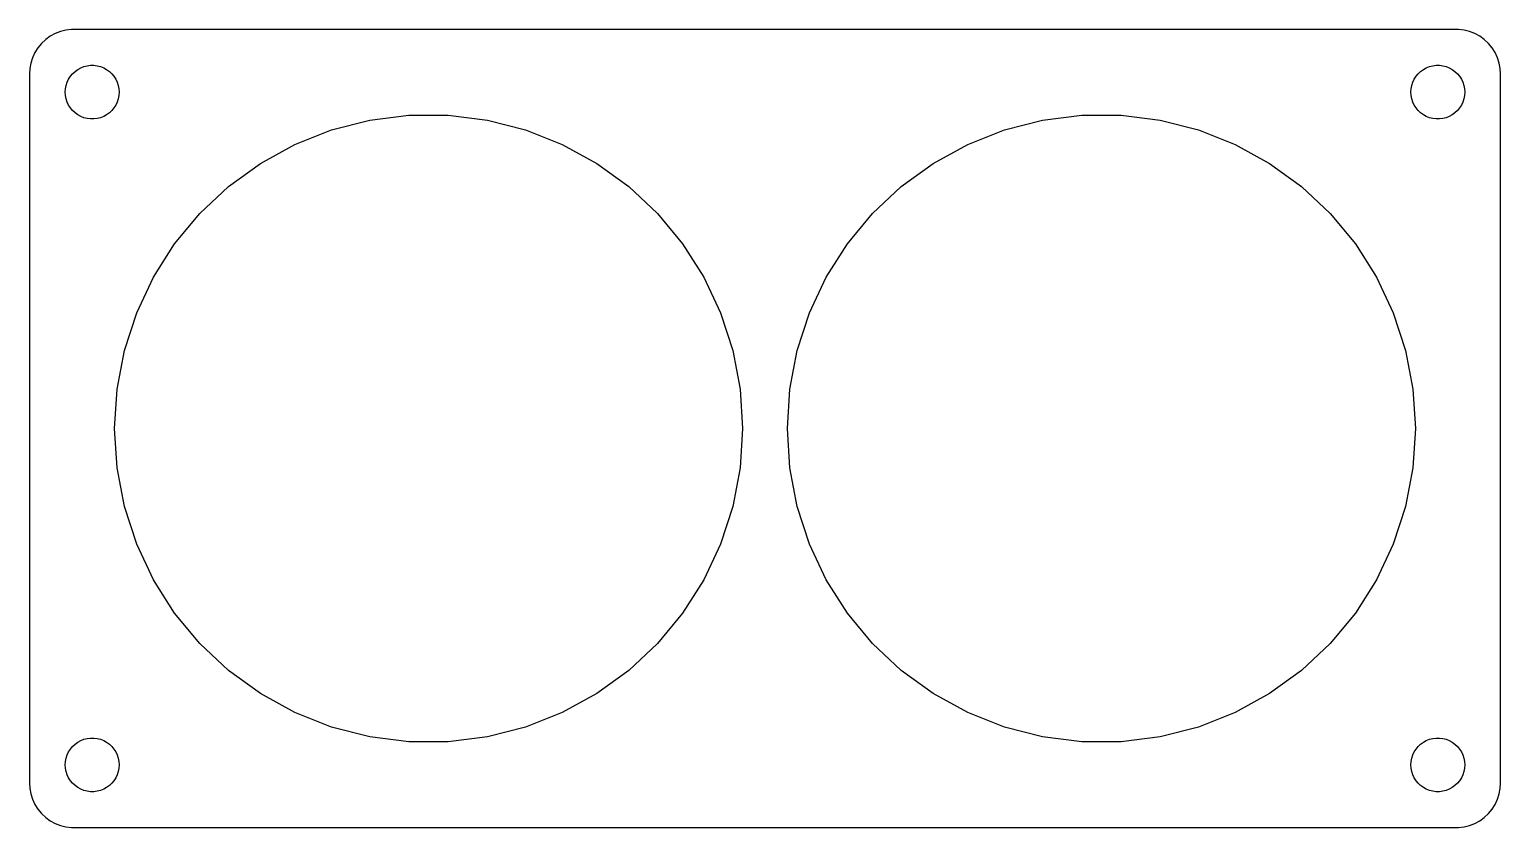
# Model space of a CAD drawing. Header units: metres. Extents: x -82 to 82, y 55 to 143.
import ezdxf

# ---------------------------------------------------------------- set-up
doc = ezdxf.new("R2010")
doc.units = ezdxf.units.M

msp = doc.modelspace()

# ---------------------------------------------------------------- linework, layer by layer
for p, q in [((-79.6791, 142.722), (-80.1871, 142.353)), ((-79.1289, 143.024), (-79.6791, 142.722)), ((-78.5451, 143.255), (-79.1289, 143.024)), ((-77.9369, 143.411), (-78.5451, 143.255)), ((-77.3139, 143.49), (-77.9369, 143.411)), ((77.3139, 143.49), (-77.3139, 143.49)), ((77.9369, 143.411), (77.3139, 143.49)), ((78.5451, 143.255), (77.9369, 143.411)), ((79.1289, 143.024), (78.5451, 143.255)), ((79.6791, 142.722), (79.1289, 143.024)), ((80.1871, 142.353), (79.6791, 142.722)), ((-81.0451, 141.439), (-81.3815, 140.909)), ((-80.6448, 141.923), (-81.0451, 141.439)), ((-80.1871, 142.353), (-80.6448, 141.923)), ((80.6448, 141.923), (80.1871, 142.353)), ((81.0451, 141.439), (80.6448, 141.923)), ((81.3815, 140.909), (81.0451, 141.439)), ((-81.8429, 139.743), (-81.9606, 139.127)), ((-81.6489, 140.341), (-81.8429, 139.743)), ((-81.3815, 140.909), (-81.6489, 140.341)), ((-75.927, 139.353), (-75.5621, 139.447)), ((-75.5621, 139.447), (-75.1884, 139.494)), ((-75.1884, 139.494), (-74.8116, 139.494)), ((-74.8116, 139.494), (-74.4379, 139.447)), ((-74.4379, 139.447), (-74.073, 139.353)), ((74.073, 139.353), (74.4379, 139.447)), ((74.4379, 139.447), (74.8116, 139.494)), ((74.8116, 139.494), (75.1884, 139.494)), ((75.1884, 139.494), (75.5621, 139.447)), ((75.5621, 139.447), (75.927, 139.353)), ((81.6489, 140.341), (81.3815, 140.909)), ((81.8429, 139.743), (81.6489, 140.341)), ((81.9606, 139.127), (81.8429, 139.743)), ((-81.9606, 139.127), (-82, 138.5)), ((-82, 138.5), (-82, 59.5)), ((-77.7893, 137.604), (-77.6289, 137.945)), ((-77.6289, 137.945), (-77.427, 138.263)), ((-77.427, 138.263), (-77.1869, 138.554)), ((-77.1869, 138.554), (-76.9123, 138.812)), ((-76.9123, 138.812), (-76.6075, 139.033)), ((-76.6075, 139.033), (-76.2773, 139.214)), ((-76.2773, 139.214), (-75.927, 139.353)), ((-74.073, 139.353), (-73.7227, 139.214)), ((-73.7227, 139.214), (-73.3925, 139.033)), ((-73.3925, 139.033), (-73.0877, 138.812)), ((-73.0877, 138.812), (-72.8131, 138.554)), ((-72.8131, 138.554), (-72.573, 138.263)), ((-72.573, 138.263), (-72.3711, 137.945)), ((-72.3711, 137.945), (-72.2107, 137.604)), ((72.2107, 137.604), (72.3711, 137.945)), ((72.3711, 137.945), (72.573, 138.263)), ((72.573, 138.263), (72.8131, 138.554)), ((72.8131, 138.554), (73.0877, 138.812)), ((73.0877, 138.812), (73.3925, 139.033)), ((73.3925, 139.033), (73.7227, 139.214)), ((73.7227, 139.214), (74.073, 139.353)), ((75.927, 139.353), (76.2773, 139.214)), ((76.2773, 139.214), (76.6075, 139.033)), ((76.6075, 139.033), (76.9123, 138.812)), ((76.9123, 138.812), (77.1869, 138.554)), ((77.1869, 138.554), (77.427, 138.263)), ((77.427, 138.263), (77.6289, 137.945)), ((77.6289, 137.945), (77.7893, 137.604)), ((82, 138.5), (81.9606, 139.127)), ((82, 59.5), (82, 138.5)), ((-78, 136.5), (-77.9763, 136.876)), ((-77.9763, 136.124), (-78, 136.5)), ((-77.9763, 136.876), (-77.9057, 137.246)), ((-77.9057, 135.754), (-77.9763, 136.124)), ((-77.9057, 137.246), (-77.7893, 137.604)), ((-72.2107, 137.604), (-72.0943, 137.246)), ((-72.0943, 137.246), (-72.0237, 136.876)), ((-72.0237, 136.124), (-72.0943, 135.754)), ((-72.0237, 136.876), (-72, 136.5)), ((-72, 136.5), (-72.0237, 136.124)), ((72, 136.5), (72.0237, 136.876)), ((72.0237, 136.124), (72, 136.5)), ((72.0237, 136.876), (72.0943, 137.246)), ((72.0943, 135.754), (72.0237, 136.124)), ((72.0943, 137.246), (72.2107, 137.604)), ((77.7893, 137.604), (77.9057, 137.246)), ((77.9057, 137.246), (77.9763, 136.876)), ((77.9763, 136.124), (77.9057, 135.754)), ((77.9763, 136.876), (78, 136.5)), ((78, 136.5), (77.9763, 136.124)), ((-77.7893, 135.396), (-77.9057, 135.754)), ((-77.6289, 135.055), (-77.7893, 135.396)), ((-77.427, 134.737), (-77.6289, 135.055)), ((-77.1869, 134.446), (-77.427, 134.737)), ((-72.573, 134.737), (-72.8131, 134.446)), ((-72.3711, 135.055), (-72.573, 134.737)), ((-72.2107, 135.396), (-72.3711, 135.055)), ((-72.0943, 135.754), (-72.2107, 135.396)), ((72.2107, 135.396), (72.0943, 135.754)), ((72.3711, 135.055), (72.2107, 135.396)), ((72.573, 134.737), (72.3711, 135.055)), ((72.8131, 134.446), (72.573, 134.737)), ((77.427, 134.737), (77.1869, 134.446)), ((77.6289, 135.055), (77.427, 134.737)), ((77.7893, 135.396), (77.6289, 135.055)), ((77.9057, 135.754), (77.7893, 135.396)), ((-76.9123, 134.188), (-77.1869, 134.446)), ((-76.6075, 133.967), (-76.9123, 134.188)), ((-76.2773, 133.786), (-76.6075, 133.967)), ((-75.927, 133.647), (-76.2773, 133.786)), ((-75.5621, 133.553), (-75.927, 133.647)), ((-75.1884, 133.506), (-75.5621, 133.553)), ((-74.8116, 133.506), (-75.1884, 133.506)), ((-74.4379, 133.553), (-74.8116, 133.506)), ((-74.073, 133.647), (-74.4379, 133.553)), ((-73.7227, 133.786), (-74.073, 133.647)), ((-73.3925, 133.967), (-73.7227, 133.786)), ((-73.0877, 134.188), (-73.3925, 133.967)), ((-72.8131, 134.446), (-73.0877, 134.188)), ((-48.3156, 132.287), (-44.0583, 133.38)), ((-44.0583, 133.38), (-39.6977, 133.931)), ((-39.6977, 133.931), (-35.3023, 133.931)), ((-35.3023, 133.931), (-30.9417, 133.38)), ((-30.9417, 133.38), (-26.6844, 132.287)), ((26.6844, 132.287), (30.9417, 133.38)), ((30.9417, 133.38), (35.3023, 133.931)), ((35.3023, 133.931), (39.6977, 133.931)), ((39.6977, 133.931), (44.0583, 133.38)), ((44.0583, 133.38), (48.3156, 132.287)), ((73.0877, 134.188), (72.8131, 134.446)), ((73.3925, 133.967), (73.0877, 134.188)), ((73.7227, 133.786), (73.3925, 133.967)), ((74.073, 133.647), (73.7227, 133.786)), ((74.4379, 133.553), (74.073, 133.647)), ((74.8116, 133.506), (74.4379, 133.553)), ((75.1884, 133.506), (74.8116, 133.506)), ((75.5621, 133.553), (75.1884, 133.506)), ((75.927, 133.647), (75.5621, 133.553)), ((76.2773, 133.786), (75.927, 133.647)), ((76.6075, 133.967), (76.2773, 133.786)), ((76.9123, 134.188), (76.6075, 133.967)), ((77.1869, 134.446), (76.9123, 134.188)), ((-52.4023, 130.669), (-48.3156, 132.287)), ((-26.6844, 132.287), (-22.5977, 130.669)), ((22.5977, 130.669), (26.6844, 132.287)), ((48.3156, 132.287), (52.4023, 130.669)), ((-56.2539, 128.551), (-52.4023, 130.669)), ((-22.5977, 130.669), (-18.746, 128.551)), ((18.746, 128.551), (22.5977, 130.669)), ((52.4023, 130.669), (56.2539, 128.551)), ((-59.8098, 125.968), (-56.2539, 128.551)), ((-18.746, 128.551), (-15.1902, 125.968)), ((15.1902, 125.968), (18.746, 128.551)), ((56.2539, 128.551), (59.8098, 125.968)), ((-63.0139, 122.959), (-59.8098, 125.968)), ((-15.1902, 125.968), (-11.9861, 122.959)), ((11.9861, 122.959), (15.1902, 125.968)), ((59.8098, 125.968), (63.0139, 122.959)), ((-65.8156, 119.572), (-63.0139, 122.959)), ((-11.9861, 122.959), (-9.1844, 119.572)), ((9.1844, 119.572), (11.9861, 122.959)), ((63.0139, 122.959), (65.8156, 119.572)), ((-68.1707, 115.861), (-65.8156, 119.572)), ((-9.1844, 119.572), (-6.82925, 115.861)), ((6.82925, 115.861), (9.1844, 119.572)), ((65.8156, 119.572), (68.1707, 115.861)), ((-70.0422, 111.884), (-68.1707, 115.861)), ((-6.82925, 115.861), (-4.95781, 111.884)), ((4.95781, 111.884), (6.82925, 115.861)), ((68.1707, 115.861), (70.0422, 111.884)), ((-71.4004, 107.704), (-70.0422, 111.884)), ((-4.95781, 111.884), (-3.59958, 107.704)), ((3.59958, 107.704), (4.95781, 111.884)), ((70.0422, 111.884), (71.4004, 107.704)), ((-72.224, 103.387), (-71.4004, 107.704)), ((-3.59958, 107.704), (-2.77597, 103.387)), ((2.77597, 103.387), (3.59958, 107.704)), ((71.4004, 107.704), (72.224, 103.387)), ((-72.5, 99), (-72.224, 103.387)), ((-2.77597, 103.387), (-2.5, 99)), ((2.5, 99), (2.77597, 103.387)), ((72.224, 103.387), (72.5, 99)), ((-72.224, 94.6133), (-72.5, 99)), ((-2.5, 99), (-2.77597, 94.6133)), ((2.77597, 94.6133), (2.5, 99)), ((72.5, 99), (72.224, 94.6133)), ((-71.4004, 90.2959), (-72.224, 94.6133)), ((-2.77597, 94.6133), (-3.59958, 90.2959)), ((3.59958, 90.2959), (2.77597, 94.6133)), ((72.224, 94.6133), (71.4004, 90.2959)), ((-70.0422, 86.1156), (-71.4004, 90.2959)), ((-3.59958, 90.2959), (-4.95781, 86.1156)), ((4.95781, 86.1156), (3.59958, 90.2959)), ((71.4004, 90.2959), (70.0422, 86.1156)), ((-68.1707, 82.1386), (-70.0422, 86.1156)), ((-4.95781, 86.1156), (-6.82925, 82.1386)), ((6.82925, 82.1386), (4.95781, 86.1156)), ((70.0422, 86.1156), (68.1707, 82.1386)), ((-65.8156, 78.4275), (-68.1707, 82.1386)), ((-6.82925, 82.1386), (-9.1844, 78.4275)), ((9.1844, 78.4275), (6.82925, 82.1386)), ((68.1707, 82.1386), (65.8156, 78.4275)), ((-63.0139, 75.0409), (-65.8156, 78.4275)), ((-9.1844, 78.4275), (-11.9861, 75.0409)), ((11.9861, 75.0409), (9.1844, 78.4275)), ((65.8156, 78.4275), (63.0139, 75.0409)), ((-59.8098, 72.032), (-63.0139, 75.0409)), ((-11.9861, 75.0409), (-15.1902, 72.032)), ((15.1902, 72.032), (11.9861, 75.0409)), ((63.0139, 75.0409), (59.8098, 72.032)), ((-56.2539, 69.4485), (-59.8098, 72.032)), ((-15.1902, 72.032), (-18.746, 69.4485)), ((18.746, 69.4485), (15.1902, 72.032)), ((59.8098, 72.032), (56.2539, 69.4485)), ((-52.4023, 67.3311), (-56.2539, 69.4485)), ((-18.746, 69.4485), (-22.5977, 67.3311)), ((22.5977, 67.3311), (18.746, 69.4485)), ((56.2539, 69.4485), (52.4023, 67.3311)), ((-48.3156, 65.713), (-52.4023, 67.3311)), ((-22.5977, 67.3311), (-26.6844, 65.713)), ((26.6844, 65.713), (22.5977, 67.3311)), ((52.4023, 67.3311), (48.3156, 65.713)), ((-44.0583, 64.6199), (-48.3156, 65.713)), ((-26.6844, 65.713), (-30.9417, 64.6199)), ((30.9417, 64.6199), (26.6844, 65.713)), ((48.3156, 65.713), (44.0583, 64.6199)), ((-76.9123, 63.8115), (-76.6075, 64.033)), ((-76.6075, 64.033), (-76.2773, 64.2145)), ((-76.2773, 64.2145), (-75.927, 64.3532)), ((-75.927, 64.3532), (-75.5621, 64.4469)), ((-75.5621, 64.4469), (-75.1884, 64.4941)), ((-75.1884, 64.4941), (-74.8116, 64.4941)), ((-74.8116, 64.4941), (-74.4379, 64.4469)), ((-74.4379, 64.4469), (-74.073, 64.3532)), ((-74.073, 64.3532), (-73.7227, 64.2145)), ((-73.7227, 64.2145), (-73.3925, 64.033)), ((-73.3925, 64.033), (-73.0877, 63.8115)), ((-39.6977, 64.0691), (-44.0583, 64.6199)), ((-35.3023, 64.0691), (-39.6977, 64.0691)), ((-30.9417, 64.6199), (-35.3023, 64.0691)), ((35.3023, 64.0691), (30.9417, 64.6199)), ((39.6977, 64.0691), (35.3023, 64.0691)), ((44.0583, 64.6199), (39.6977, 64.0691)), ((73.0877, 63.8115), (73.3925, 64.033)), ((73.3925, 64.033), (73.7227, 64.2145)), ((73.7227, 64.2145), (74.073, 64.3532)), ((74.073, 64.3532), (74.4379, 64.4469)), ((74.4379, 64.4469), (74.8116, 64.4941)), ((74.8116, 64.4941), (75.1884, 64.4941)), ((75.1884, 64.4941), (75.5621, 64.4469)), ((75.5621, 64.4469), (75.927, 64.3532)), ((75.927, 64.3532), (76.2773, 64.2145)), ((76.2773, 64.2145), (76.6075, 64.033)), ((76.6075, 64.033), (76.9123, 63.8115)), ((-77.9057, 62.2461), (-77.7893, 62.6044)), ((-77.7893, 62.6044), (-77.6289, 62.9453)), ((-77.6289, 62.9453), (-77.427, 63.2634)), ((-77.427, 63.2634), (-77.1869, 63.5536)), ((-77.1869, 63.5536), (-76.9123, 63.8115)), ((-73.0877, 63.8115), (-72.8131, 63.5536)), ((-72.8131, 63.5536), (-72.573, 63.2634)), ((-72.573, 63.2634), (-72.3711, 62.9453)), ((-72.3711, 62.9453), (-72.2107, 62.6044)), ((-72.2107, 62.6044), (-72.0943, 62.2461)), ((72.0943, 62.2461), (72.2107, 62.6044)), ((72.2107, 62.6044), (72.3711, 62.9453)), ((72.3711, 62.9453), (72.573, 63.2634)), ((72.573, 63.2634), (72.8131, 63.5536)), ((72.8131, 63.5536), (73.0877, 63.8115)), ((76.9123, 63.8115), (77.1869, 63.5536)), ((77.1869, 63.5536), (77.427, 63.2634)), ((77.427, 63.2634), (77.6289, 62.9453)), ((77.6289, 62.9453), (77.7893, 62.6044)), ((77.7893, 62.6044), (77.9057, 62.2461)), ((-78, 61.5), (-77.9763, 61.876)), ((-77.9763, 61.124), (-78, 61.5)), ((-77.9763, 61.876), (-77.9057, 62.2461)), ((-77.9057, 60.7539), (-77.9763, 61.124)), ((-77.7893, 60.3956), (-77.9057, 60.7539)), ((-72.0943, 60.7539), (-72.2107, 60.3956)), ((-72.0943, 62.2461), (-72.0237, 61.876)), ((-72.0237, 61.124), (-72.0943, 60.7539)), ((-72.0237, 61.876), (-72, 61.5)), ((-72, 61.5), (-72.0237, 61.124)), ((72, 61.5), (72.0237, 61.876)), ((72.0237, 61.124), (72, 61.5)), ((72.0237, 61.876), (72.0943, 62.2461)), ((72.0943, 60.7539), (72.0237, 61.124)), ((72.2107, 60.3956), (72.0943, 60.7539)), ((77.9057, 60.7539), (77.7893, 60.3956)), ((77.9057, 62.2461), (77.9763, 61.876)), ((77.9763, 61.124), (77.9057, 60.7539)), ((77.9763, 61.876), (78, 61.5)), ((78, 61.5), (77.9763, 61.124)), ((-82, 59.5), (-81.9606, 58.8733)), ((-77.6289, 60.0547), (-77.7893, 60.3956)), ((-77.427, 59.7366), (-77.6289, 60.0547)), ((-77.1869, 59.4464), (-77.427, 59.7366)), ((-76.9123, 59.1885), (-77.1869, 59.4464)), ((-76.6075, 58.967), (-76.9123, 59.1885)), ((-73.0877, 59.1885), (-73.3925, 58.967)), ((-72.8131, 59.4464), (-73.0877, 59.1885)), ((-72.573, 59.7366), (-72.8131, 59.4464)), ((-72.3711, 60.0547), (-72.573, 59.7366)), ((-72.2107, 60.3956), (-72.3711, 60.0547)), ((72.3711, 60.0547), (72.2107, 60.3956)), ((72.573, 59.7366), (72.3711, 60.0547)), ((72.8131, 59.4464), (72.573, 59.7366)), ((73.0877, 59.1885), (72.8131, 59.4464)), ((73.3925, 58.967), (73.0877, 59.1885)), ((76.9123, 59.1885), (76.6075, 58.967)), ((77.1869, 59.4464), (76.9123, 59.1885)), ((77.427, 59.7366), (77.1869, 59.4464)), ((77.6289, 60.0547), (77.427, 59.7366)), ((77.7893, 60.3956), (77.6289, 60.0547)), ((81.9606, 58.8733), (82, 59.5)), ((-81.9606, 58.8733), (-81.8429, 58.2566)), ((-81.8429, 58.2566), (-81.6489, 57.6594)), ((-81.6489, 57.6594), (-81.3815, 57.0912)), ((-76.2773, 58.7855), (-76.6075, 58.967)), ((-75.927, 58.6468), (-76.2773, 58.7855)), ((-75.5621, 58.5531), (-75.927, 58.6468)), ((-75.1884, 58.5059), (-75.5621, 58.5531)), ((-74.8116, 58.5059), (-75.1884, 58.5059)), ((-74.4379, 58.5531), (-74.8116, 58.5059)), ((-74.073, 58.6468), (-74.4379, 58.5531)), ((-73.7227, 58.7855), (-74.073, 58.6468)), ((-73.3925, 58.967), (-73.7227, 58.7855)), ((73.7227, 58.7855), (73.3925, 58.967)), ((74.073, 58.6468), (73.7227, 58.7855)), ((74.4379, 58.5531), (74.073, 58.6468)), ((74.8116, 58.5059), (74.4379, 58.5531)), ((75.1884, 58.5059), (74.8116, 58.5059)), ((75.5621, 58.5531), (75.1884, 58.5059)), ((75.927, 58.6468), (75.5621, 58.5531)), ((76.2773, 58.7855), (75.927, 58.6468)), ((76.6075, 58.967), (76.2773, 58.7855)), ((81.3815, 57.0912), (81.6489, 57.6594)), ((81.6489, 57.6594), (81.8429, 58.2566)), ((81.8429, 58.2566), (81.9606, 58.8733)), ((-81.3815, 57.0912), (-81.0451, 56.5611)), ((-81.0451, 56.5611), (-80.6448, 56.0773)), ((-80.6448, 56.0773), (-80.1871, 55.6474)), ((80.1871, 55.6474), (80.6448, 56.0773)), ((80.6448, 56.0773), (81.0451, 56.5611)), ((81.0451, 56.5611), (81.3815, 57.0912)), ((-80.1871, 55.6474), (-79.6791, 55.2784)), ((-79.6791, 55.2784), (-79.1289, 54.9759)), ((-79.1289, 54.9759), (-78.5451, 54.7447)), ((-78.5451, 54.7447), (-77.9369, 54.5886)), ((-77.9369, 54.5886), (-77.3139, 54.5099)), ((-77.3139, 54.5099), (77.3139, 54.5099)), ((77.3139, 54.5099), (77.9369, 54.5886)), ((77.9369, 54.5886), (78.5451, 54.7447)), ((78.5451, 54.7447), (79.1289, 54.9759)), ((79.1289, 54.9759), (79.6791, 55.2784)), ((79.6791, 55.2784), (80.1871, 55.6474))]:
    msp.add_line(p, q)

doc.saveas('drawing.dxf')
